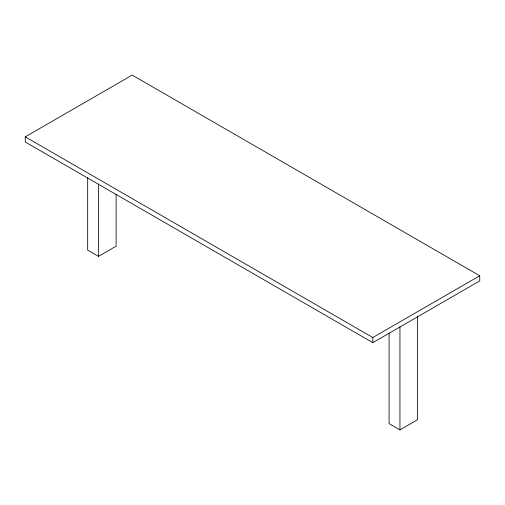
<?xml version="1.0" encoding="UTF-8"?>
<svg xmlns="http://www.w3.org/2000/svg" width="505" height="505" viewBox="0 0 505 505"><rect width="100%" height="100%" fill="white"/><g stroke="black" fill="none" stroke-linecap="round" stroke-linejoin="round"><path stroke-width="0.76" d="M25.25 136.849L132.19 75.106L479.75 275.768L479.75 280.913L372.81 342.655L25.25 141.993L25.25 136.849L372.81 337.51L479.75 275.768M87.674 177.703L87.674 250.07L98.532 256.338L116.106 246.194L116.106 194.28M389.084 333.174L389.084 423.626L399.947 429.894L417.521 419.75L417.521 316.711M399.947 326.855L399.947 429.894M372.81 337.51L372.81 342.655M98.532 183.978L98.532 256.338"/></g></svg>
